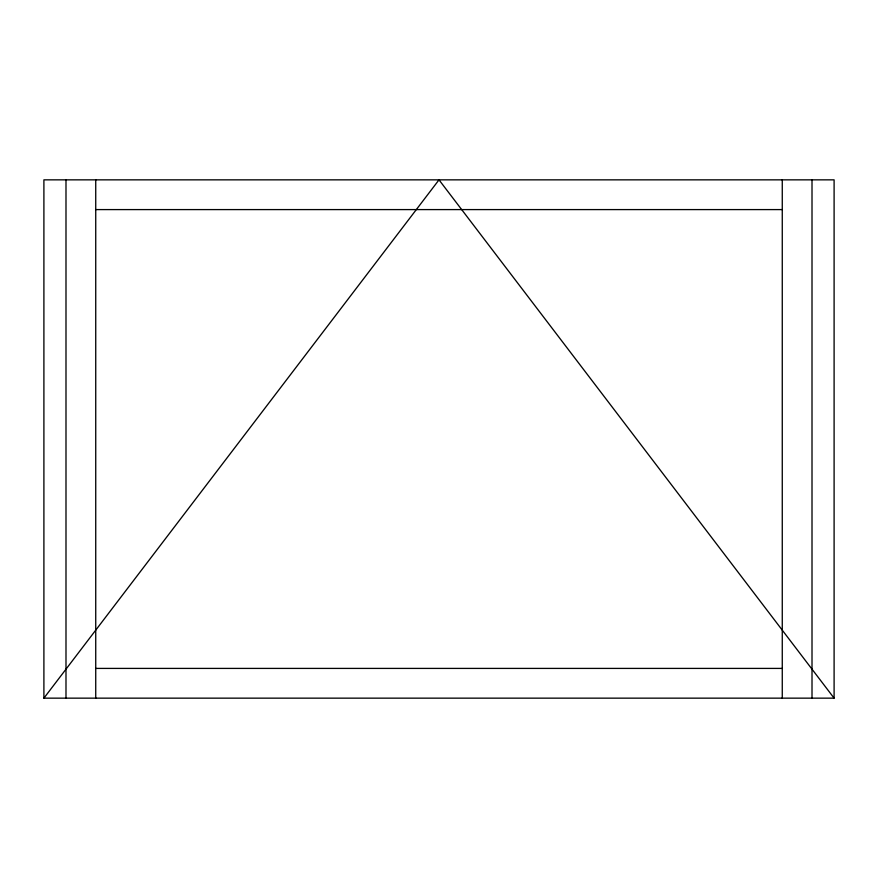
<?xml version="1.0" encoding="UTF-8"?>
<svg xmlns="http://www.w3.org/2000/svg" width="878" height="878" viewBox="0 0 878 878"><rect width="100%" height="100%" fill="white"/><g stroke="black" fill="none" stroke-linecap="round" stroke-linejoin="round"><path stroke-width="1.32" d="M43.9 698.153L439 179.847L834.1 698.153L43.9 698.153L43.9 179.847L834.1 179.847L834.1 698.153M95.735 209.59L782.265 209.59M95.735 668.41L782.265 668.41M812.007 179.847L812.007 698.153M782.265 179.847L782.265 698.153M95.735 179.847L95.735 698.153M65.993 179.847L65.993 698.153"/></g></svg>
